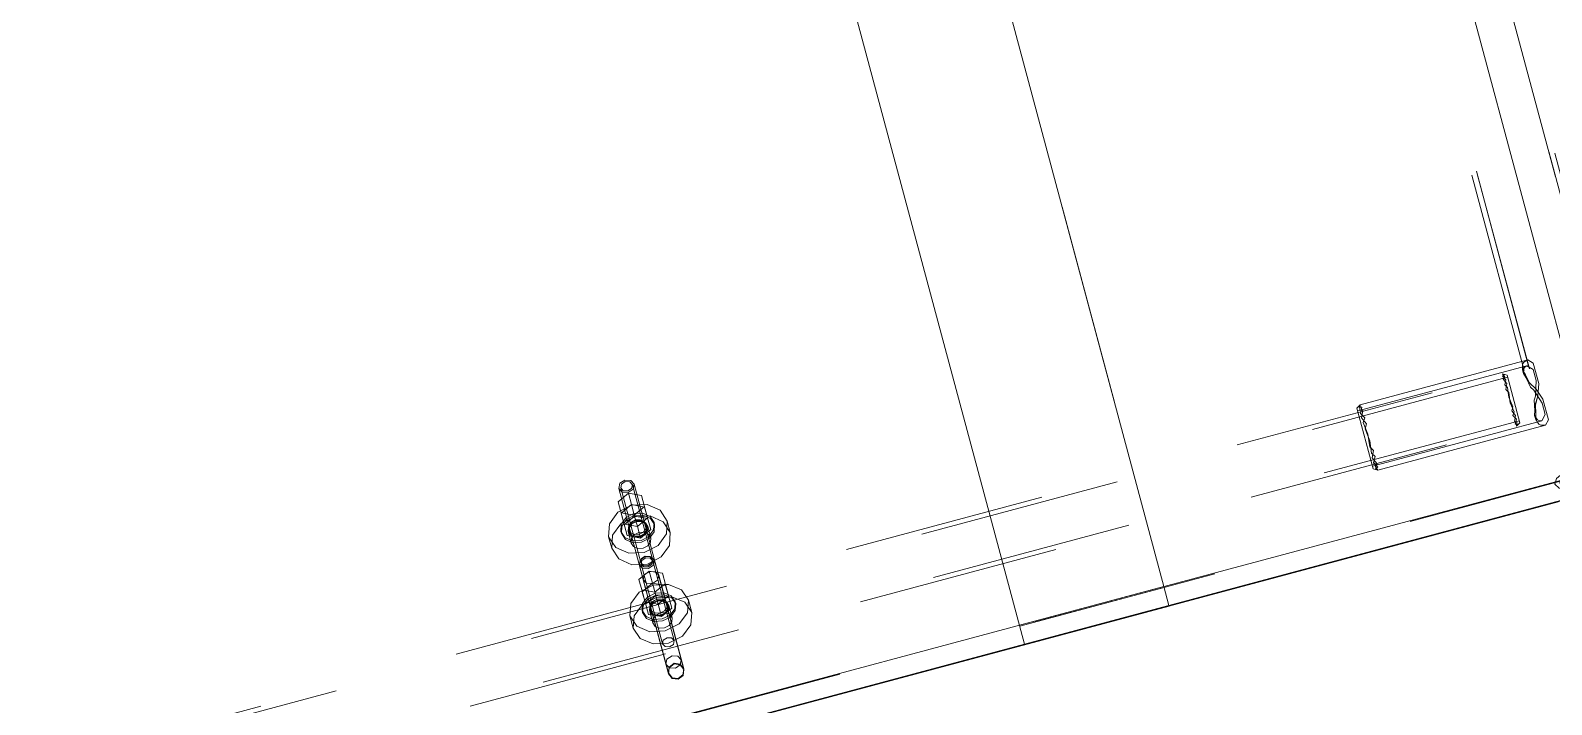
# Model space of a CAD drawing. Header units: millimetres. Extents: x -753 to 90, y 56274 to 56868.
# Drawn here: x -542.71 to -527.66, y 56714.47 to 56721.15 of the extents above; entities that cross this region are included whole.
import ezdxf

# ---------------------------------------------------------------- set-up
doc = ezdxf.new("R2010")
doc.units = ezdxf.units.MM
doc.linetypes.add('XKITLINE00', pattern=[0])
doc.linetypes.add('XKITLINE02', pattern=[4, 2, -2])
doc.layers.add('Cota', color=4, linetype='Continuous', lineweight=0)
doc.layers.add('Peça', color=2, linetype='Continuous', lineweight=0)

# ---------------------------------------------------------------- blocks, each defined once
blk = doc.blocks.new('*A830')
at = {"layer": 'Peça', "color": 4, "linetype": 'XKITLINE00', "lineweight": 0}
for p, q in [((-534.594, 56721.503), (-532.871, 56715.07)), ((-532.92, 56715.256), (-512.326, 56720.773)), ((-532.871, 56715.07), (-512.277, 56720.587)), ((-527.578, 56716.481), (-532.869, 56715.064)), ((-532.869, 56715.064), (-532.871, 56715.07))]:
    blk.add_line(p, q, dxfattribs=at)
at = {"layer": 'Peça', "color": 7, "linetype": 'XKITLINE02', "lineweight": 0}
for p, q in [((-532.918, 56715.249), (-512.325, 56720.766)), ((-532.871, 56715.07), (-532.869, 56715.064))]:
    blk.add_line(p, q, dxfattribs=at)
blk = doc.blocks.new('*A831')
at = {"layer": 'Peça', "color": 4, "linetype": 'XKITLINE00', "lineweight": 0}
for p, q in [((-534.576, 56727.154), (-531.491, 56715.639)), ((-552.084, 56710.122), (-531.491, 56715.639)), ((-531.491, 56715.639), (-531.441, 56715.453)), ((-552.035, 56709.936), (-531.441, 56715.453)), ((-552.033, 56709.93), (-531.439, 56715.447)), ((-531.439, 56715.447), (-531.441, 56715.453))]:
    blk.add_line(p, q, dxfattribs=at)
at = {"layer": 'Peça', "color": 7, "linetype": 'XKITLINE02', "lineweight": 0}
for p, q in [((-534.568, 56727.126), (-531.491, 56715.639)), ((-552.083, 56710.115), (-531.489, 56715.632)), ((-531.441, 56715.453), (-531.439, 56715.447))]:
    blk.add_line(p, q, dxfattribs=at)
blk = doc.blocks.new('*A841')
at = {"layer": 'Peça', "color": 7, "linetype": 'XKITLINE02', "lineweight": 0}
for p, q in [((-530.37, 56727.915), (-530.479, 56727.79)), ((-530.434, 56727.764), (-530.338, 56727.873)), ((-530.222, 56727.988), (-530.37, 56727.915)), ((-530.338, 56727.873), (-530.208, 56727.937)), ((-530.057, 56727.999), (-530.222, 56727.988)), ((-530.208, 56727.937), (-530.064, 56727.946)), ((-530.064, 56727.946), (-529.927, 56727.899)), ((-529.9, 56727.945), (-530.057, 56727.999)), ((-529.927, 56727.899), (-529.818, 56727.804)), ((-529.776, 56727.836), (-529.9, 56727.945)), ((-530.479, 56727.79), (-530.533, 56727.634)), ((-530.48, 56727.627), (-530.434, 56727.764)), ((-529.818, 56727.804), (-529.754, 56727.674)), ((-529.703, 56727.688), (-529.776, 56727.836)), ((-530.533, 56727.634), (-530.522, 56727.469)), ((-530.471, 56727.482), (-530.48, 56727.627)), ((-529.754, 56727.674), (-526.856, 56716.86)), ((-529.754, 56727.674), (-529.744, 56727.53)), ((-529.7, 56727.677), (-529.703, 56727.688)), ((-529.692, 56727.523), (-529.703, 56727.688)), ((-529.695, 56727.66), (-529.7, 56727.677)), ((-529.695, 56727.66), (-526.805, 56716.874)), ((-530.519, 56727.458), (-530.522, 56727.469)), ((-530.522, 56727.469), (-530.449, 56727.32)), ((-530.514, 56727.44), (-530.519, 56727.458)), ((-530.514, 56727.44), (-527.624, 56716.654)), ((-530.471, 56727.482), (-530.468, 56727.471)), ((-530.407, 56727.352), (-530.471, 56727.482)), ((-530.468, 56727.471), (-530.463, 56727.454)), ((-530.463, 56727.454), (-527.573, 56716.668)), ((-529.744, 56727.53), (-529.791, 56727.393)), ((-529.745, 56727.366), (-529.692, 56727.523)), ((-530.449, 56727.32), (-530.324, 56727.211)), ((-530.298, 56727.257), (-530.407, 56727.352)), ((-530.161, 56727.21), (-530.298, 56727.257)), ((-529.886, 56727.284), (-530.016, 56727.22)), ((-529.791, 56727.393), (-529.886, 56727.284)), ((-529.854, 56727.242), (-529.745, 56727.366)), ((-530.324, 56727.211), (-530.168, 56727.158)), ((-530.168, 56727.158), (-530.003, 56727.169)), ((-530.016, 56727.22), (-530.161, 56727.21)), ((-530.003, 56727.169), (-529.854, 56727.242)), ((-527.403, 56716.84), (-527.249, 56716.891)), ((-527.244, 56716.876), (-527.379, 56716.83)), ((-527.249, 56716.891), (-527.089, 56716.924)), ((-527.105, 56716.904), (-527.244, 56716.876)), ((-526.982, 56716.911), (-527.105, 56716.904)), ((-527.089, 56716.924), (-526.949, 56716.932)), ((-526.895, 56716.895), (-526.982, 56716.911)), ((-526.949, 56716.932), (-526.849, 56716.914)), ((-526.856, 56716.86), (-526.895, 56716.895)), ((-526.849, 56716.914), (-526.805, 56716.874)), ((-526.805, 56716.874), (-526.823, 56716.816)), ((-527.606, 56716.711), (-527.528, 56716.777)), ((-527.557, 56716.718), (-527.573, 56716.668)), ((-527.489, 56716.775), (-527.557, 56716.718)), ((-527.528, 56716.777), (-527.403, 56716.84)), ((-527.379, 56716.83), (-527.489, 56716.775)), ((-527.05, 56716.697), (-526.94, 56716.752)), ((-526.901, 56716.751), (-527.026, 56716.687)), ((-526.94, 56716.752), (-526.872, 56716.81)), ((-526.823, 56716.816), (-526.901, 56716.751)), ((-526.872, 56716.81), (-526.856, 56716.86)), ((-527.624, 56716.654), (-527.606, 56716.711)), ((-527.58, 56716.613), (-527.624, 56716.654)), ((-527.48, 56716.596), (-527.58, 56716.613)), ((-527.573, 56716.668), (-527.534, 56716.632)), ((-527.534, 56716.632), (-527.447, 56716.617)), ((-527.34, 56716.603), (-527.48, 56716.596)), ((-527.447, 56716.617), (-527.324, 56716.623)), ((-527.18, 56716.636), (-527.34, 56716.603)), ((-527.324, 56716.623), (-527.184, 56716.652)), ((-527.184, 56716.652), (-527.05, 56716.697)), ((-527.026, 56716.687), (-527.18, 56716.636))]:
    blk.add_line(p, q, dxfattribs=at)
blk = doc.blocks.new('*A844')
at = {"layer": 'Peça', "color": 7, "linetype": 'XKITLINE02', "lineweight": 0}
for p, q in [((-530.479, 56727.79), (-530.37, 56727.915)), ((-530.338, 56727.873), (-530.433, 56727.764)), ((-530.37, 56727.915), (-530.222, 56727.988)), ((-530.208, 56727.937), (-530.338, 56727.873)), ((-530.222, 56727.988), (-530.056, 56727.999)), ((-530.063, 56727.946), (-530.208, 56727.937)), ((-529.926, 56727.9), (-530.063, 56727.946)), ((-530.056, 56727.999), (-529.9, 56727.946)), ((-529.817, 56727.804), (-529.926, 56727.9)), ((-529.9, 56727.946), (-529.775, 56727.836)), ((-530.532, 56727.634), (-530.479, 56727.79)), ((-530.433, 56727.764), (-530.48, 56727.627)), ((-529.753, 56727.674), (-529.817, 56727.804)), ((-529.775, 56727.836), (-529.702, 56727.688)), ((-530.521, 56727.469), (-530.532, 56727.634)), ((-530.48, 56727.627), (-530.47, 56727.482)), ((-529.753, 56727.674), (-529.75, 56727.663)), ((-529.744, 56727.53), (-529.753, 56727.674)), ((-529.75, 56727.663), (-529.746, 56727.646)), ((-529.746, 56727.646), (-528.134, 56721.628)), ((-529.699, 56727.677), (-529.702, 56727.688)), ((-529.702, 56727.688), (-529.691, 56727.523)), ((-529.695, 56727.66), (-529.699, 56727.677)), ((-529.695, 56727.66), (-526.805, 56716.874)), ((-530.518, 56727.458), (-530.521, 56727.469)), ((-530.448, 56727.32), (-530.521, 56727.469)), ((-530.514, 56727.44), (-530.518, 56727.458)), ((-530.514, 56727.44), (-527.624, 56716.654)), ((-530.47, 56727.482), (-527.573, 56716.668)), ((-530.47, 56727.482), (-530.406, 56727.353)), ((-529.791, 56727.393), (-529.744, 56727.53)), ((-529.691, 56727.523), (-529.745, 56727.366)), ((-530.324, 56727.211), (-530.448, 56727.32)), ((-530.406, 56727.353), (-530.297, 56727.257)), ((-530.297, 56727.257), (-530.16, 56727.211)), ((-530.016, 56727.22), (-529.886, 56727.284)), ((-529.886, 56727.284), (-529.791, 56727.393)), ((-529.745, 56727.366), (-529.854, 56727.242)), ((-530.167, 56727.158), (-530.324, 56727.211)), ((-530.002, 56727.169), (-530.167, 56727.158)), ((-530.16, 56727.211), (-530.016, 56727.22)), ((-529.854, 56727.242), (-530.002, 56727.169)), ((-528.134, 56721.628), (-526.856, 56716.86)), ((-527.249, 56716.892), (-527.403, 56716.84)), ((-527.379, 56716.83), (-527.244, 56716.876)), ((-527.089, 56716.924), (-527.249, 56716.892)), ((-527.244, 56716.876), (-527.105, 56716.904)), ((-527.105, 56716.904), (-526.982, 56716.911)), ((-526.949, 56716.932), (-527.089, 56716.924)), ((-526.982, 56716.911), (-526.895, 56716.895)), ((-526.849, 56716.914), (-526.949, 56716.932)), ((-526.895, 56716.895), (-526.856, 56716.86)), ((-526.805, 56716.874), (-526.849, 56716.914)), ((-526.823, 56716.816), (-526.805, 56716.874)), ((-527.528, 56716.777), (-527.606, 56716.711)), ((-527.573, 56716.668), (-527.557, 56716.718)), ((-527.557, 56716.718), (-527.489, 56716.775)), ((-527.403, 56716.84), (-527.528, 56716.777)), ((-527.489, 56716.775), (-527.379, 56716.83)), ((-526.94, 56716.752), (-527.049, 56716.697)), ((-527.026, 56716.687), (-526.9, 56716.751)), ((-526.872, 56716.81), (-526.94, 56716.752)), ((-526.9, 56716.751), (-526.823, 56716.816)), ((-526.856, 56716.86), (-526.872, 56716.81)), ((-527.606, 56716.711), (-527.624, 56716.654)), ((-527.624, 56716.654), (-527.58, 56716.613)), ((-527.58, 56716.613), (-527.48, 56716.596)), ((-527.534, 56716.632), (-527.573, 56716.668)), ((-527.446, 56716.617), (-527.534, 56716.632)), ((-527.48, 56716.596), (-527.339, 56716.603)), ((-527.324, 56716.623), (-527.446, 56716.617)), ((-527.339, 56716.603), (-527.18, 56716.636)), ((-527.184, 56716.652), (-527.324, 56716.623)), ((-527.049, 56716.697), (-527.184, 56716.652)), ((-527.18, 56716.636), (-527.026, 56716.687))]:
    blk.add_line(p, q, dxfattribs=at)
blk = doc.blocks.new('*A1128')
at = {"layer": 'Peça', "color": 7, "linetype": 'XKITLINE02', "lineweight": 0}
for p, q in [((-527.899, 56717.827), (-529.574, 56717.379)), ((-527.889, 56717.885), (-529.549, 56717.44)), ((-527.942, 56717.842), (-527.944, 56717.787)), ((-527.934, 56717.748), (-527.944, 56717.787)), ((-527.944, 56717.787), (-527.912, 56717.736)), ((-527.929, 56717.861), (-527.942, 56717.842)), ((-527.932, 56717.795), (-527.934, 56717.748)), ((-527.932, 56717.795), (-527.917, 56717.817)), ((-527.889, 56717.885), (-527.929, 56717.861)), ((-527.917, 56717.817), (-527.899, 56717.827)), ((-527.899, 56717.827), (-527.837, 56717.789)), ((-527.838, 56717.853), (-527.889, 56717.885)), ((-527.838, 56717.853), (-527.783, 56717.649)), ((-527.837, 56717.789), (-527.807, 56717.679)), ((-527.934, 56717.748), (-527.907, 56717.706)), ((-527.912, 56717.736), (-527.875, 56717.658)), ((-527.907, 56717.706), (-527.863, 56717.613)), ((-527.875, 56717.658), (-527.809, 56717.596)), ((-527.807, 56717.679), (-527.816, 56717.526)), ((-527.783, 56717.649), (-527.79, 56717.528)), ((-527.863, 56717.613), (-527.832, 56717.584)), ((-527.747, 56717.456), (-527.832, 56717.584)), ((-527.816, 56717.526), (-527.829, 56717.485)), ((-527.829, 56717.485), (-527.82, 56717.383)), ((-527.816, 56717.44), (-527.79, 56717.528)), ((-527.741, 56717.494), (-527.809, 56717.596)), ((-527.741, 56717.494), (-527.687, 56717.29)), ((-529.549, 56717.44), (-529.582, 56717.407)), ((-529.582, 56717.407), (-529.42, 56716.804)), ((-529.558, 56717.416), (-529.549, 56717.44)), ((-529.558, 56717.416), (-529.532, 56717.416)), ((-529.549, 56717.44), (-529.552, 56717.391)), ((-529.552, 56717.391), (-529.523, 56717.382)), ((-529.532, 56717.416), (-529.547, 56717.355)), ((-529.547, 56717.355), (-529.504, 56717.31)), ((-529.523, 56717.382), (-529.535, 56717.309)), ((-527.82, 56717.383), (-527.823, 56717.333)), ((-527.812, 56717.294), (-527.823, 56717.333)), ((-527.823, 56717.333), (-527.797, 56717.294)), ((-527.81, 56717.354), (-527.816, 56717.44)), ((-527.812, 56717.294), (-527.81, 56717.354)), ((-527.753, 56717.282), (-527.718, 56717.345)), ((-527.718, 56717.345), (-527.747, 56717.456)), ((-529.535, 56717.309), (-529.488, 56717.251)), ((-529.504, 56717.31), (-529.518, 56717.263)), ((-529.518, 56717.263), (-529.472, 56717.15)), ((-529.488, 56717.251), (-529.501, 56717.202)), ((-529.501, 56717.202), (-529.453, 56717.082)), ((-527.753, 56717.282), (-529.428, 56716.833)), ((-527.715, 56717.237), (-529.376, 56716.792)), ((-527.782, 56717.247), (-527.812, 56717.294)), ((-527.797, 56717.294), (-527.774, 56717.282)), ((-527.762, 56717.237), (-527.782, 56717.247)), ((-527.774, 56717.282), (-527.753, 56717.282)), ((-527.715, 56717.237), (-527.762, 56717.237)), ((-527.687, 56717.29), (-527.715, 56717.237)), ((-529.472, 56717.15), (-529.453, 56717.022)), ((-529.453, 56717.082), (-529.436, 56716.961)), ((-529.453, 56717.022), (-529.417, 56716.986)), ((-529.436, 56716.961), (-529.426, 56716.951)), ((-529.417, 56716.986), (-529.429, 56716.913)), ((-529.429, 56716.913), (-529.382, 56716.855)), ((-529.426, 56716.951), (-529.401, 56716.927)), ((-529.401, 56716.927), (-529.416, 56716.867)), ((-529.416, 56716.867), (-529.373, 56716.821)), ((-529.42, 56716.804), (-529.376, 56716.792)), ((-529.382, 56716.855), (-529.402, 56716.833)), ((-529.376, 56716.792), (-529.402, 56716.833)), ((-529.373, 56716.821), (-529.395, 56716.808)), ((-529.395, 56716.808), (-529.376, 56716.792))]:
    blk.add_line(p, q, dxfattribs=at)
blk = doc.blocks.new('*A1141')
at = {"layer": 'Peça', "color": 7, "linetype": 'XKITLINE02', "lineweight": 0}
for p, q in [((-529.574, 56717.379), (-527.899, 56717.827)), ((-527.889, 56717.885), (-529.549, 56717.44)), ((-527.944, 56717.786), (-527.942, 56717.842)), ((-527.944, 56717.786), (-527.934, 56717.748)), ((-527.912, 56717.736), (-527.944, 56717.786)), ((-527.942, 56717.842), (-527.93, 56717.861)), ((-527.934, 56717.748), (-527.932, 56717.795)), ((-527.932, 56717.795), (-527.918, 56717.817)), ((-527.93, 56717.861), (-527.889, 56717.885)), ((-527.899, 56717.827), (-527.918, 56717.817)), ((-527.899, 56717.827), (-527.837, 56717.789)), ((-527.889, 56717.885), (-527.838, 56717.853)), ((-527.838, 56717.853), (-527.783, 56717.649)), ((-527.837, 56717.789), (-527.807, 56717.679)), ((-527.907, 56717.706), (-527.934, 56717.748)), ((-527.875, 56717.658), (-527.912, 56717.736)), ((-527.907, 56717.706), (-527.863, 56717.613)), ((-527.809, 56717.596), (-527.875, 56717.658)), ((-527.807, 56717.679), (-527.816, 56717.526)), ((-527.79, 56717.528), (-527.783, 56717.649)), ((-527.863, 56717.613), (-527.832, 56717.584)), ((-527.747, 56717.456), (-527.832, 56717.584)), ((-527.829, 56717.485), (-527.816, 56717.526)), ((-527.82, 56717.383), (-527.829, 56717.485)), ((-527.79, 56717.528), (-527.817, 56717.44)), ((-527.742, 56717.494), (-527.809, 56717.596)), ((-527.742, 56717.494), (-527.687, 56717.29)), ((-529.549, 56717.44), (-529.582, 56717.407)), ((-529.582, 56717.407), (-529.42, 56716.804)), ((-529.549, 56717.44), (-529.559, 56717.416)), ((-529.559, 56717.416), (-529.532, 56717.416)), ((-529.552, 56717.391), (-529.549, 56717.44)), ((-529.552, 56717.391), (-529.523, 56717.382)), ((-529.532, 56717.416), (-529.547, 56717.355)), ((-529.547, 56717.355), (-529.504, 56717.31)), ((-529.523, 56717.382), (-529.535, 56717.309)), ((-527.82, 56717.383), (-527.823, 56717.333)), ((-527.812, 56717.294), (-527.823, 56717.333)), ((-527.823, 56717.333), (-527.797, 56717.294)), ((-527.817, 56717.44), (-527.81, 56717.354)), ((-527.81, 56717.354), (-527.812, 56717.294)), ((-527.753, 56717.282), (-527.719, 56717.345)), ((-527.719, 56717.345), (-527.747, 56717.456)), ((-529.535, 56717.309), (-529.488, 56717.251)), ((-529.504, 56717.31), (-529.518, 56717.263)), ((-529.518, 56717.263), (-529.472, 56717.15)), ((-529.501, 56717.202), (-529.488, 56717.251)), ((-529.453, 56717.082), (-529.501, 56717.202)), ((-529.428, 56716.833), (-527.753, 56717.282)), ((-527.716, 56717.237), (-529.376, 56716.792)), ((-527.812, 56717.294), (-527.782, 56717.247)), ((-527.797, 56717.294), (-527.774, 56717.282)), ((-527.782, 56717.247), (-527.762, 56717.237)), ((-527.753, 56717.282), (-527.774, 56717.282)), ((-527.762, 56717.237), (-527.716, 56717.237)), ((-527.716, 56717.237), (-527.687, 56717.29)), ((-529.472, 56717.15), (-529.453, 56717.022)), ((-529.437, 56716.961), (-529.453, 56717.082)), ((-529.453, 56717.022), (-529.417, 56716.986)), ((-529.437, 56716.961), (-529.401, 56716.927)), ((-529.417, 56716.986), (-529.429, 56716.913)), ((-529.429, 56716.913), (-529.382, 56716.855)), ((-529.401, 56716.927), (-529.416, 56716.866)), ((-529.373, 56716.821), (-529.416, 56716.866)), ((-529.42, 56716.804), (-529.376, 56716.792)), ((-529.382, 56716.855), (-529.402, 56716.833)), ((-529.402, 56716.833), (-529.376, 56716.792)), ((-529.396, 56716.808), (-529.373, 56716.821)), ((-529.376, 56716.792), (-529.396, 56716.808))]:
    blk.add_line(p, q, dxfattribs=at)
blk = doc.blocks.new('*A1177')
at = {"layer": 'Peça', "color": 7, "linetype": 'XKITLINE02', "lineweight": 0}
for p, q in [((-528.09, 56717.713), (-565.568, 56707.671)), ((-565.541, 56707.725), (-528.14, 56717.746)), ((-528.142, 56717.723), (-528.124, 56717.733)), ((-528.108, 56717.686), (-528.142, 56717.723)), ((-528.14, 56717.746), (-528.119, 56717.713)), ((-528.124, 56717.733), (-528.14, 56717.746)), ((-528.14, 56717.746), (-528.095, 56717.734)), ((-528.119, 56717.713), (-528.135, 56717.695)), ((-528.135, 56717.695), (-528.098, 56717.649)), ((-528.119, 56717.638), (-528.108, 56717.686)), ((-528.119, 56717.638), (-528.091, 56717.611)), ((-528.098, 56717.649), (-528.107, 56717.591)), ((-527.969, 56717.262), (-528.095, 56717.734)), ((-528.107, 56717.591), (-528.079, 56717.562)), ((-528.078, 56717.514), (-528.091, 56717.611)), ((-528.079, 56717.562), (-528.064, 56717.46)), ((-528.04, 56717.419), (-528.078, 56717.514)), ((-528.064, 56717.46), (-528.027, 56717.369)), ((-528.05, 56717.38), (-528.04, 56717.419)), ((-528.013, 56717.334), (-528.05, 56717.38)), ((-528.027, 56717.369), (-528.038, 56717.332)), ((-528.038, 56717.332), (-528.003, 56717.296)), ((-528.022, 56717.275), (-528.013, 56717.334)), ((-527.974, 56717.282), (-565.453, 56707.241)), ((-565.402, 56707.208), (-528.002, 56717.229)), ((-528.022, 56717.275), (-528, 56717.268)), ((-528.003, 56717.296), (-528.015, 56717.248)), ((-528.015, 56717.248), (-527.994, 56717.248)), ((-528.002, 56717.229), (-528, 56717.268)), ((-528.002, 56717.229), (-527.969, 56717.262)), ((-527.994, 56717.248), (-528.002, 56717.229))]:
    blk.add_line(p, q, dxfattribs=at)
blk = doc.blocks.new('*A1194')
at = {"layer": 'Peça', "color": 4, "linetype": 'XKITLINE00', "lineweight": 0}
for p, q in [((-536.671, 56715.906), (-536.682, 56715.858)), ((-536.682, 56715.858), (-536.632, 56715.669)), ((-536.682, 56715.858), (-536.649, 56715.822)), ((-536.622, 56715.938), (-536.671, 56715.906)), ((-536.664, 56715.863), (-536.656, 56715.899)), ((-536.638, 56715.836), (-536.664, 56715.863)), ((-536.656, 56715.899), (-536.618, 56715.924)), ((-536.649, 56715.822), (-536.59, 56715.819)), ((-536.594, 56715.834), (-536.638, 56715.836)), ((-536.563, 56715.935), (-536.622, 56715.938)), ((-536.618, 56715.924), (-536.574, 56715.921)), ((-536.557, 56715.858), (-536.594, 56715.834)), ((-536.59, 56715.819), (-536.541, 56715.851)), ((-536.574, 56715.921), (-536.548, 56715.894)), ((-536.53, 56715.899), (-536.563, 56715.935)), ((-536.548, 56715.894), (-536.557, 56715.858)), ((-536.541, 56715.851), (-536.53, 56715.899)), ((-536.53, 56715.899), (-536.479, 56715.71))]:
    blk.add_line(p, q, dxfattribs=at)
at = {"layer": 'Peça', "color": 7, "linetype": 'XKITLINE02', "lineweight": 0}
for p, q in [((-536.664, 56715.863), (-536.452, 56715.073)), ((-536.548, 56715.894), (-536.336, 56715.104)), ((-536.631, 56715.758), (-536.643, 56715.71)), ((-536.643, 56715.71), (-536.394, 56714.784)), ((-536.643, 56715.71), (-536.609, 56715.674)), ((-536.632, 56715.669), (-536.537, 56715.314)), ((-536.582, 56715.789), (-536.631, 56715.758)), ((-536.609, 56715.674), (-536.55, 56715.671)), ((-536.524, 56715.786), (-536.582, 56715.789)), ((-536.55, 56715.671), (-536.501, 56715.703)), ((-536.49, 56715.751), (-536.524, 56715.786)), ((-536.501, 56715.703), (-536.49, 56715.751)), ((-536.49, 56715.751), (-536.242, 56714.824)), ((-536.479, 56715.71), (-536.384, 56715.355)), ((-536.444, 56715.109), (-536.452, 56715.073)), ((-536.452, 56715.073), (-536.427, 56715.046)), ((-536.406, 56715.133), (-536.444, 56715.109)), ((-536.362, 56715.131), (-536.406, 56715.133)), ((-536.382, 56715.043), (-536.345, 56715.067)), ((-536.336, 56715.104), (-536.362, 56715.131)), ((-536.345, 56715.067), (-536.336, 56715.104)), ((-536.427, 56715.046), (-536.382, 56715.043)), ((-536.394, 56714.784), (-536.399, 56714.802)), ((-536.386, 56714.843), (-536.394, 56714.784)), ((-536.358, 56714.736), (-536.394, 56714.784)), ((-536.338, 56714.88), (-536.386, 56714.843)), ((-536.279, 56714.872), (-536.338, 56714.88)), ((-536.298, 56714.728), (-536.25, 56714.765)), ((-536.242, 56714.824), (-536.279, 56714.872)), ((-536.25, 56714.765), (-536.242, 56714.824)), ((-536.242, 56714.824), (-536.247, 56714.843)), ((-536.358, 56714.736), (-536.298, 56714.728))]:
    blk.add_line(p, q, dxfattribs=at)
blk = doc.blocks.new('*A1195')
at = {"layer": 'Peça', "color": 7, "linetype": 'XKITLINE02', "lineweight": 0}
for p, q in [((-536.884, 56716.612), (-536.874, 56716.662)), ((-536.884, 56716.612), (-536.393, 56714.777)), ((-536.85, 56716.575), (-536.884, 56716.612)), ((-536.874, 56716.662), (-536.825, 56716.694)), ((-536.858, 56716.655), (-536.866, 56716.617)), ((-536.668, 56715.879), (-536.866, 56716.617)), ((-536.866, 56716.617), (-536.84, 56716.589)), ((-536.821, 56716.68), (-536.858, 56716.655)), ((-536.791, 56716.571), (-536.85, 56716.575)), ((-536.84, 56716.589), (-536.795, 56716.586)), ((-536.825, 56716.694), (-536.766, 56716.691)), ((-536.776, 56716.677), (-536.821, 56716.68)), ((-536.795, 56716.586), (-536.758, 56716.61)), ((-536.742, 56716.603), (-536.791, 56716.571)), ((-536.75, 56716.648), (-536.776, 56716.677)), ((-536.766, 56716.691), (-536.732, 56716.653)), ((-536.758, 56716.61), (-536.75, 56716.648)), ((-536.552, 56715.91), (-536.75, 56716.648)), ((-536.732, 56716.653), (-536.742, 56716.603)), ((-536.732, 56716.653), (-536.24, 56714.818)), ((-536.668, 56715.879), (-536.66, 56715.917)), ((-536.642, 56715.85), (-536.668, 56715.879)), ((-536.66, 56715.917), (-536.623, 56715.941)), ((-536.598, 56715.848), (-536.642, 56715.85)), ((-536.623, 56715.941), (-536.578, 56715.939)), ((-536.56, 56715.872), (-536.598, 56715.848)), ((-536.578, 56715.939), (-536.552, 56715.91)), ((-536.552, 56715.91), (-536.56, 56715.872)), ((-536.418, 56714.872), (-536.408, 56714.922)), ((-536.408, 56714.922), (-536.358, 56714.954)), ((-536.358, 56714.954), (-536.3, 56714.951)), ((-536.3, 56714.951), (-536.266, 56714.913)), ((-536.266, 56714.913), (-536.276, 56714.864)), ((-536.384, 56714.835), (-536.418, 56714.872)), ((-536.385, 56714.836), (-536.393, 56714.777)), ((-536.393, 56714.777), (-536.356, 56714.73)), ((-536.337, 56714.873), (-536.385, 56714.836)), ((-536.325, 56714.831), (-536.384, 56714.835)), ((-536.277, 56714.865), (-536.337, 56714.873)), ((-536.276, 56714.864), (-536.325, 56714.831)), ((-536.296, 56714.722), (-536.248, 56714.759)), ((-536.24, 56714.818), (-536.277, 56714.865)), ((-536.248, 56714.759), (-536.24, 56714.818)), ((-536.356, 56714.73), (-536.296, 56714.722))]:
    blk.add_line(p, q, dxfattribs=at)
blk = doc.blocks.new('*A1200')
at = {"layer": 'Peça', "color": 7, "linetype": 'XKITLINE02', "lineweight": 0}
for p, q in [((-536.861, 56716.365), (-536.759, 56716.451)), ((-536.729, 56716.337), (-536.759, 56716.451)), ((-536.759, 56716.451), (-536.629, 56716.427)), ((-536.569, 56716.206), (-536.629, 56716.427)), ((-536.861, 56716.365), (-536.801, 56716.144)), ((-536.729, 56716.337), (-536.83, 56716.252)), ((-536.598, 56716.314), (-536.729, 56716.337)), ((-536.6, 56716.319), (-536.701, 56716.234)), ((-536.701, 56716.234), (-536.832, 56716.257)), ((-536.801, 56716.144), (-536.671, 56716.12)), ((-536.671, 56716.12), (-536.701, 56716.234)), ((-536.671, 56716.12), (-536.569, 56716.206))]:
    blk.add_line(p, q, dxfattribs=at)
blk = doc.blocks.new('*A1201')
at = {"layer": 'Peça', "color": 7, "linetype": 'XKITLINE02', "lineweight": 0}
for p, q in [((-536.86, 56716.257), (-536.813, 56716.322)), ((-536.808, 56716.304), (-536.855, 56716.239)), ((-536.813, 56716.322), (-536.735, 56716.362)), ((-536.731, 56716.343), (-536.808, 56716.304)), ((-536.76, 56716.278), (-536.785, 56716.244)), ((-536.719, 56716.299), (-536.76, 56716.278)), ((-536.755, 56716.26), (-536.714, 56716.281)), ((-536.735, 56716.362), (-536.649, 56716.366)), ((-536.644, 56716.348), (-536.731, 56716.343)), ((-536.673, 56716.301), (-536.719, 56716.299)), ((-536.714, 56716.281), (-536.668, 56716.283)), ((-536.634, 56716.284), (-536.673, 56716.301)), ((-536.668, 56716.283), (-536.629, 56716.266)), ((-536.649, 56716.366), (-536.575, 56716.333)), ((-536.571, 56716.315), (-536.644, 56716.348)), ((-536.613, 56716.252), (-536.634, 56716.284)), ((-536.629, 56716.266), (-536.608, 56716.234)), ((-536.575, 56716.333), (-536.536, 56716.273)), ((-536.531, 56716.255), (-536.571, 56716.315)), ((-536.536, 56716.273), (-536.54, 56716.2)), ((-536.531, 56716.255), (-536.536, 56716.273)), ((-536.864, 56716.185), (-536.86, 56716.257)), ((-536.859, 56716.167), (-536.864, 56716.185)), ((-536.824, 56716.124), (-536.864, 56716.185)), ((-536.855, 56716.239), (-536.859, 56716.167)), ((-536.859, 56716.167), (-536.819, 56716.106)), ((-536.751, 56716.092), (-536.824, 56716.124)), ((-536.785, 56716.244), (-536.787, 56716.205)), ((-536.782, 56716.187), (-536.787, 56716.205)), ((-536.787, 56716.205), (-536.766, 56716.173)), ((-536.782, 56716.187), (-536.78, 56716.226)), ((-536.761, 56716.155), (-536.782, 56716.187)), ((-536.78, 56716.226), (-536.755, 56716.26)), ((-536.766, 56716.173), (-536.727, 56716.156)), ((-536.722, 56716.138), (-536.761, 56716.155)), ((-536.727, 56716.156), (-536.681, 56716.158)), ((-536.676, 56716.14), (-536.722, 56716.138)), ((-536.681, 56716.158), (-536.64, 56716.179)), ((-536.635, 56716.161), (-536.676, 56716.14)), ((-536.587, 56716.136), (-536.664, 56716.096)), ((-536.659, 56716.078), (-536.582, 56716.118)), ((-536.64, 56716.179), (-536.615, 56716.214)), ((-536.61, 56716.196), (-536.635, 56716.161)), ((-536.615, 56716.214), (-536.613, 56716.252)), ((-536.608, 56716.234), (-536.613, 56716.252)), ((-536.608, 56716.234), (-536.61, 56716.196)), ((-536.54, 56716.2), (-536.587, 56716.136)), ((-536.582, 56716.118), (-536.535, 56716.182)), ((-536.535, 56716.182), (-536.531, 56716.255)), ((-536.819, 56716.106), (-536.746, 56716.074)), ((-536.664, 56716.096), (-536.751, 56716.092)), ((-536.746, 56716.074), (-536.659, 56716.078))]:
    blk.add_line(p, q, dxfattribs=at)
blk = doc.blocks.new('*A1202')
at = {"layer": 'Peça', "color": 7, "linetype": 'XKITLINE02', "lineweight": 0}
for p, q in [((-536.894, 56716.375), (-536.758, 56716.445)), ((-536.758, 56716.445), (-536.604, 56716.452)), ((-536.604, 56716.452), (-536.475, 56716.395)), ((-536.985, 56716.133), (-536.977, 56716.261)), ((-536.977, 56716.261), (-536.894, 56716.375)), ((-536.864, 56716.261), (-536.947, 56716.147)), ((-536.727, 56716.331), (-536.864, 56716.261)), ((-536.761, 56716.265), (-536.789, 56716.227)), ((-536.716, 56716.289), (-536.761, 56716.265)), ((-536.574, 56716.339), (-536.727, 56716.331)), ((-536.665, 56716.291), (-536.716, 56716.289)), ((-536.622, 56716.272), (-536.665, 56716.291)), ((-536.598, 56716.236), (-536.622, 56716.272)), ((-536.445, 56716.281), (-536.574, 56716.339)), ((-536.475, 56716.395), (-536.405, 56716.288)), ((-536.375, 56716.175), (-536.445, 56716.281)), ((-536.405, 56716.288), (-536.413, 56716.161)), ((-536.375, 56716.175), (-536.405, 56716.288)), ((-536.954, 56716.019), (-536.985, 56716.133)), ((-536.915, 56716.026), (-536.985, 56716.133)), ((-536.947, 56716.147), (-536.954, 56716.019)), ((-536.789, 56716.227), (-536.792, 56716.185)), ((-536.761, 56716.071), (-536.792, 56716.185)), ((-536.792, 56716.185), (-536.768, 56716.149)), ((-536.768, 56716.149), (-536.725, 56716.13)), ((-536.761, 56716.071), (-536.759, 56716.114)), ((-536.759, 56716.114), (-536.731, 56716.152)), ((-536.731, 56716.152), (-536.685, 56716.175)), ((-536.725, 56716.13), (-536.674, 56716.132)), ((-536.685, 56716.175), (-536.634, 56716.178)), ((-536.674, 56716.132), (-536.629, 56716.156)), ((-536.634, 56716.178), (-536.591, 56716.159)), ((-536.629, 56716.156), (-536.601, 56716.194)), ((-536.601, 56716.194), (-536.598, 56716.236)), ((-536.568, 56716.123), (-536.598, 56716.236)), ((-536.591, 56716.159), (-536.568, 56716.123)), ((-536.568, 56716.123), (-536.57, 56716.08)), ((-536.413, 56716.161), (-536.496, 56716.046)), ((-536.382, 56716.047), (-536.375, 56716.175)), ((-536.954, 56716.019), (-536.884, 56715.913)), ((-536.785, 56715.969), (-536.915, 56716.026)), ((-536.632, 56715.976), (-536.785, 56715.969)), ((-536.738, 56716.036), (-536.761, 56716.071)), ((-536.695, 56716.016), (-536.738, 56716.036)), ((-536.644, 56716.019), (-536.695, 56716.016)), ((-536.598, 56716.042), (-536.644, 56716.019)), ((-536.496, 56716.046), (-536.632, 56715.976)), ((-536.57, 56716.08), (-536.598, 56716.042)), ((-536.465, 56715.933), (-536.382, 56716.047)), ((-536.884, 56715.913), (-536.755, 56715.855)), ((-536.755, 56715.855), (-536.602, 56715.863)), ((-536.602, 56715.863), (-536.465, 56715.933))]:
    blk.add_line(p, q, dxfattribs=at)
blk = doc.blocks.new('*A1203')
at = {"layer": 'Peça', "color": 4, "linetype": 'XKITLINE00', "lineweight": 0}
for p, q in [((-536.65, 56715.739), (-536.685, 56715.71)), ((-536.685, 56715.71), (-536.657, 56715.606)), ((-536.527, 56715.585), (-536.425, 56715.668)), ((-536.498, 56715.78), (-536.453, 56715.772)), ((-536.453, 56715.772), (-536.393, 56715.547)), ((-536.527, 56715.585), (-536.657, 56715.606)), ((-536.657, 56715.606), (-536.625, 56715.485)), ((-536.495, 56715.464), (-536.527, 56715.585)), ((-536.393, 56715.547), (-536.495, 56715.464)), ((-536.495, 56715.464), (-536.625, 56715.485))]:
    blk.add_line(p, q, dxfattribs=at)
at = {"layer": 'Peça', "color": 7, "linetype": 'XKITLINE02', "lineweight": 0}
for p, q in [((-536.653, 56715.589), (-536.551, 56715.672)), ((-536.583, 56715.793), (-536.65, 56715.739)), ((-536.551, 56715.672), (-536.583, 56715.793)), ((-536.583, 56715.793), (-536.498, 56715.78)), ((-536.551, 56715.672), (-536.421, 56715.651))]:
    blk.add_line(p, q, dxfattribs=at)
blk = doc.blocks.new('*A1204')
at = {"layer": 'Peça', "color": 7, "linetype": 'XKITLINE02', "lineweight": 0}
for p, q in [((-536.551, 56715.672), (-536.653, 56715.589)), ((-536.518, 56715.55), (-536.551, 56715.672)), ((-536.421, 56715.651), (-536.551, 56715.672)), ((-536.625, 56715.485), (-536.653, 56715.589)), ((-536.653, 56715.589), (-536.625, 56715.485)), ((-536.62, 56715.467), (-536.518, 56715.55)), ((-536.518, 56715.55), (-536.388, 56715.529)), ((-536.421, 56715.651), (-536.393, 56715.547))]:
    blk.add_line(p, q, dxfattribs=at)
at = {"layer": 'Peça', "color": 4, "linetype": 'XKITLINE00', "lineweight": 0}
for p, q in [((-536.495, 56715.464), (-536.393, 56715.547)), ((-536.393, 56715.547), (-536.36, 56715.425)), ((-536.495, 56715.464), (-536.625, 56715.485)), ((-536.625, 56715.485), (-536.592, 56715.363)), ((-536.462, 56715.342), (-536.592, 56715.363)), ((-536.462, 56715.342), (-536.495, 56715.464)), ((-536.36, 56715.425), (-536.462, 56715.342))]:
    blk.add_line(p, q, dxfattribs=at)
blk = doc.blocks.new('*A1205')
at = {"layer": 'Peça', "color": 7, "linetype": 'XKITLINE02', "lineweight": 0}
for p, q in [((-536.644, 56715.452), (-536.597, 56715.515)), ((-536.602, 56715.535), (-536.629, 56715.499)), ((-536.524, 56715.574), (-536.602, 56715.535)), ((-536.597, 56715.515), (-536.519, 56715.554)), ((-536.532, 56715.502), (-536.508, 56715.514)), ((-536.438, 56715.579), (-536.524, 56715.574)), ((-536.519, 56715.554), (-536.432, 56715.559)), ((-536.508, 56715.514), (-536.462, 56715.516)), ((-536.462, 56715.516), (-536.424, 56715.5)), ((-536.438, 56715.579), (-536.397, 56715.561)), ((-536.432, 56715.559), (-536.36, 56715.529)), ((-536.36, 56715.529), (-536.321, 56715.471)), ((-536.649, 56715.383), (-536.644, 56715.452)), ((-536.577, 56715.423), (-536.575, 56715.46)), ((-536.572, 56715.403), (-536.577, 56715.423)), ((-536.556, 56715.392), (-536.577, 56715.423)), ((-536.575, 56715.46), (-536.549, 56715.493)), ((-536.569, 56715.44), (-536.572, 56715.403)), ((-536.572, 56715.403), (-536.551, 56715.373)), ((-536.544, 56715.474), (-536.569, 56715.44)), ((-536.518, 56715.376), (-536.556, 56715.392)), ((-536.551, 56715.373), (-536.513, 56715.357)), ((-536.549, 56715.493), (-536.532, 56715.502)), ((-536.544, 56715.474), (-536.526, 56715.483)), ((-536.526, 56715.483), (-536.503, 56715.494)), ((-536.472, 56715.379), (-536.518, 56715.376)), ((-536.513, 56715.357), (-536.467, 56715.359)), ((-536.503, 56715.494), (-536.457, 56715.497)), ((-536.431, 56715.399), (-536.472, 56715.379)), ((-536.467, 56715.359), (-536.426, 56715.38)), ((-536.457, 56715.497), (-536.44, 56715.489)), ((-536.44, 56715.489), (-536.419, 56715.481)), ((-536.406, 56715.433), (-536.431, 56715.399)), ((-536.426, 56715.38), (-536.401, 56715.413)), ((-536.424, 56715.5), (-536.403, 56715.469)), ((-536.398, 56715.45), (-536.419, 56715.481)), ((-536.403, 56715.469), (-536.406, 56715.433)), ((-536.398, 56715.45), (-536.403, 56715.469)), ((-536.401, 56715.413), (-536.398, 56715.45))]:
    blk.add_line(p, q, dxfattribs=at)
at = {"layer": 'Peça', "color": 4, "linetype": 'XKITLINE00', "lineweight": 0}
for p, q in [((-536.397, 56715.561), (-536.365, 56715.548)), ((-536.326, 56715.49), (-536.365, 56715.548)), ((-536.649, 56715.472), (-536.654, 56715.402)), ((-536.649, 56715.383), (-536.654, 56715.402)), ((-536.654, 56715.402), (-536.615, 56715.344)), ((-536.629, 56715.499), (-536.649, 56715.472)), ((-536.61, 56715.325), (-536.649, 56715.383)), ((-536.456, 56715.319), (-536.378, 56715.358)), ((-536.378, 56715.358), (-536.331, 56715.42)), ((-536.326, 56715.401), (-536.373, 56715.338)), ((-536.331, 56715.42), (-536.326, 56715.49)), ((-536.321, 56715.471), (-536.326, 56715.49)), ((-536.321, 56715.471), (-536.326, 56715.401)), ((-536.615, 56715.344), (-536.543, 56715.314)), ((-536.537, 56715.294), (-536.61, 56715.325)), ((-536.543, 56715.314), (-536.456, 56715.319)), ((-536.451, 56715.299), (-536.537, 56715.294)), ((-536.373, 56715.338), (-536.451, 56715.299))]:
    blk.add_line(p, q, dxfattribs=at)
blk = doc.blocks.new('*A1206')
at = {"layer": 'Peça', "color": 7, "linetype": 'XKITLINE02', "lineweight": 0}
for p, q in [((-536.423, 56715.659), (-536.545, 56715.652)), ((-536.545, 56715.652), (-536.655, 56715.597)), ((-536.65, 56715.461), (-536.513, 56715.53)), ((-536.513, 56715.53), (-536.36, 56715.539)), ((-536.36, 56715.539), (-536.232, 56715.485)), ((-536.734, 56715.351), (-536.65, 56715.461)), ((-536.582, 56715.401), (-536.579, 56715.442)), ((-536.582, 56715.401), (-536.549, 56715.279)), ((-536.559, 56715.367), (-536.582, 56715.401)), ((-536.579, 56715.442), (-536.551, 56715.479)), ((-536.516, 56715.349), (-536.559, 56715.367)), ((-536.551, 56715.479), (-536.505, 56715.502)), ((-536.518, 56715.357), (-536.546, 56715.32)), ((-536.472, 56715.38), (-536.518, 56715.357)), ((-536.505, 56715.502), (-536.454, 56715.505)), ((-536.422, 56715.383), (-536.472, 56715.38)), ((-536.419, 56715.375), (-536.465, 56715.352)), ((-536.454, 56715.505), (-536.411, 56715.487)), ((-536.379, 56715.365), (-536.422, 56715.383)), ((-536.391, 56715.412), (-536.419, 56715.375)), ((-536.411, 56715.487), (-536.388, 56715.453)), ((-536.388, 56715.453), (-536.391, 56715.412)), ((-536.388, 56715.453), (-536.356, 56715.331)), ((-536.356, 56715.331), (-536.379, 56715.365)), ((-536.232, 56715.485), (-536.163, 56715.383)), ((-536.742, 56715.227), (-536.734, 56715.351)), ((-536.546, 56715.32), (-536.549, 56715.279)), ((-536.549, 56715.279), (-536.526, 56715.245)), ((-536.526, 56715.245), (-536.483, 56715.227)), ((-536.465, 56715.352), (-536.516, 56715.349)), ((-536.483, 56715.227), (-536.432, 56715.23)), ((-536.432, 56715.23), (-536.387, 56715.253)), ((-536.387, 56715.253), (-536.359, 56715.29)), ((-536.359, 56715.29), (-536.356, 56715.331))]:
    blk.add_line(p, q, dxfattribs=at)
at = {"layer": 'Peça', "color": 4, "linetype": 'XKITLINE00', "lineweight": 0}
for p, q in [((-536.392, 56715.661), (-536.423, 56715.659)), ((-536.264, 56715.607), (-536.392, 56715.661)), ((-536.682, 56715.583), (-536.766, 56715.472)), ((-536.655, 56715.597), (-536.682, 56715.583)), ((-536.195, 56715.504), (-536.264, 56715.607)), ((-536.766, 56715.472), (-536.775, 56715.349)), ((-536.288, 56715.27), (-536.204, 56715.381)), ((-536.204, 56715.381), (-536.195, 56715.504)), ((-536.163, 56715.383), (-536.195, 56715.504)), ((-536.163, 56715.383), (-536.171, 56715.26)), ((-536.742, 56715.227), (-536.775, 56715.349)), ((-536.775, 56715.349), (-536.706, 56715.247)), ((-536.673, 56715.125), (-536.742, 56715.227)), ((-536.706, 56715.247), (-536.578, 56715.193)), ((-536.425, 56715.202), (-536.288, 56715.27)), ((-536.171, 56715.26), (-536.255, 56715.149)), ((-536.545, 56715.071), (-536.673, 56715.125)), ((-536.578, 56715.193), (-536.425, 56715.202)), ((-536.392, 56715.08), (-536.545, 56715.071)), ((-536.255, 56715.149), (-536.392, 56715.08))]:
    blk.add_line(p, q, dxfattribs=at)
blk = doc.blocks.new('*A1207')
at = {"layer": 'Peça', "color": 7, "linetype": 'XKITLINE02', "lineweight": 0}
for p, q in [((-536.891, 56716.479), (-536.79, 56716.564)), ((-536.759, 56716.451), (-536.79, 56716.564)), ((-536.79, 56716.564), (-536.659, 56716.541)), ((-536.891, 56716.479), (-536.832, 56716.257)), ((-536.759, 56716.451), (-536.861, 56716.365)), ((-536.629, 56716.427), (-536.759, 56716.451)), ((-536.63, 56716.433), (-536.732, 56716.348)), ((-536.6, 56716.319), (-536.659, 56716.541)), ((-536.732, 56716.348), (-536.862, 56716.371)), ((-536.701, 56716.234), (-536.732, 56716.348)), ((-536.701, 56716.234), (-536.6, 56716.319)), ((-536.832, 56716.257), (-536.701, 56716.234))]:
    blk.add_line(p, q, dxfattribs=at)
blk = doc.blocks.new('*A1208')
at = {"layer": 'Peça', "color": 7, "linetype": 'XKITLINE02', "lineweight": 0}
for p, q in [((-528.09, 56717.713), (-565.568, 56707.671)), ((-565.541, 56707.725), (-528.14, 56717.746)), ((-528.124, 56717.733), (-528.142, 56717.723)), ((-528.142, 56717.723), (-528.108, 56717.686)), ((-528.14, 56717.746), (-528.124, 56717.733)), ((-528.119, 56717.713), (-528.14, 56717.746)), ((-528.14, 56717.746), (-528.095, 56717.734)), ((-528.135, 56717.695), (-528.119, 56717.713)), ((-528.098, 56717.649), (-528.135, 56717.695)), ((-528.108, 56717.686), (-528.119, 56717.638)), ((-528.119, 56717.638), (-528.091, 56717.611)), ((-528.107, 56717.591), (-528.098, 56717.649)), ((-527.969, 56717.262), (-528.095, 56717.734)), ((-528.079, 56717.562), (-528.107, 56717.591)), ((-528.091, 56717.611), (-528.078, 56717.515)), ((-528.064, 56717.46), (-528.079, 56717.562)), ((-528.078, 56717.515), (-528.04, 56717.419)), ((-528.027, 56717.369), (-528.064, 56717.46)), ((-528.04, 56717.419), (-528.05, 56717.38)), ((-528.05, 56717.38), (-528.013, 56717.334)), ((-528.038, 56717.332), (-528.027, 56717.369)), ((-528.003, 56717.296), (-528.038, 56717.332)), ((-528.013, 56717.334), (-528.022, 56717.275)), ((-527.974, 56717.282), (-565.453, 56707.241)), ((-565.402, 56707.208), (-528.002, 56717.229)), ((-528.022, 56717.275), (-528, 56717.268)), ((-528.015, 56717.248), (-528.003, 56717.296)), ((-527.994, 56717.248), (-528.015, 56717.248)), ((-528, 56717.268), (-528.002, 56717.229)), ((-528.002, 56717.229), (-527.969, 56717.262)), ((-528.002, 56717.229), (-527.994, 56717.248))]:
    blk.add_line(p, q, dxfattribs=at)
blk = doc.blocks.new('*A2171')
at = {"layer": 'Cota', "color": 7, "linetype": 'XKITLINE00', "lineweight": 0}
blk.add_line((-522.941, 56700.816), (-542.323, 56773.15), dxfattribs=at)
blk = doc.blocks.new('*A2185')
at = {"layer": 'Cota', "color": 7, "linetype": 'XKITLINE00', "lineweight": 0}
blk.add_line((-522.941, 56700.816), (-542.323, 56773.15), dxfattribs=at)

msp = doc.modelspace()

# ---------------------------------------------------------------- block references
at = {"lineweight": 0}
for name in ['*A2171', '*A2185', '*A830', '*A841', '*A844', '*A831', '*A1128', '*A1141', '*A1177', '*A1208', '*A1207', '*A1195', '*A1202', '*A1200', '*A1201', '*A1194', '*A1206', '*A1203', '*A1204', '*A1205']:
    msp.add_blockref(name, (0, 0), dxfattribs=at)

doc.saveas('drawing.dxf')
